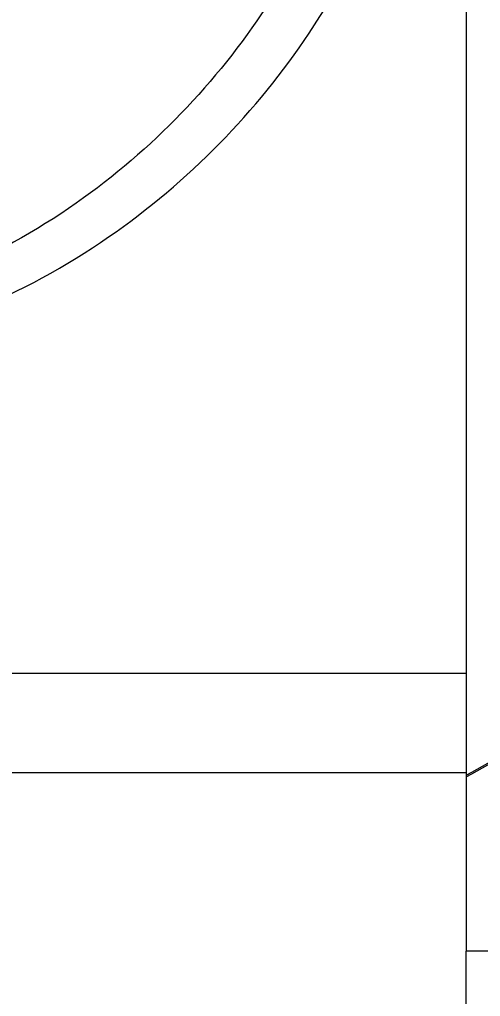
# Model space of a CAD drawing. Extents: x 0 to 216, y -4 to 280.
# Drawn here: x 69.64 to 73, y 140.78 to 147.91 of the extents above; entities that cross this region are included whole.
import ezdxf
from ezdxf import colors
from ezdxf.entities.mleader import LeaderData, LeaderLine
from ezdxf.math import Vec2, Vec3

# ---------------------------------------------------------------- set-up
doc = ezdxf.new("R2010")
doc.units = 0
doc.header["$LTSCALE"] = 10
doc.header["$MEASUREMENT"] = 0
doc.layers.add('CADdetails-1-ANNO', color=41, linetype='CONTINUOUS', lineweight=5)
doc.layers.add('CADdetails-3-FINE', color=11, linetype='CONTINUOUS', lineweight=5)
doc.styles.add('CADdetails-DIMENSIONS', font='ARIALN.TTF', dxfattribs={"height": 2.38})

msp = doc.modelspace()

# ---------------------------------------------------------------- linework, layer by layer
at = {"layer": 'CADdetails-3-FINE'}
for p, q in [((72.8928, 153.2873), (72.8928, 142.3964)), ((72.8928, 143.1379), (67.8767, 143.1379)), ((62.0595, 142.4175), (72.8928, 142.4175)), ((72.8928, 142.3964), (72.8928, 142.3843)), ((72.8928, 142.3843), (72.8928, 141.1147)), ((75.3928, 141.1147), (72.8928, 141.1147)), ((72.8928, 138.5484), (72.8928, 141.1147))]:
    msp.add_line(p, q, dxfattribs=at)
for centre, major_axis, ratio, start_param, end_param in [((67.4762, 151.6455), (4.6467, 0), 0.866025, 5.058864, 6.698861), ((67.4762, 151.599), (4.6734, 0), 0.866025, 5.058864, 6.343707), ((73.5162, 144.5138), (-20.2853, -11.6447), 0.065396, 1.502562, 1.533274), ((73.5162, 144.5138), (20.4238, 11.7242), 0.065396, 4.644363, 4.674866)]:
    msp.add_ellipse(centre, major_axis=major_axis, ratio=ratio, start_param=start_param, end_param=end_param, dxfattribs=at)
for points, knots in [([(69.2869, 145.7808), (69.6395, 145.9246), (69.9746, 146.108), (70.8692, 146.7258), (71.3678, 147.2394), (71.96, 148.1273), (72.1351, 148.4632), (72.4845, 149.3682), (72.5847, 149.9488), (72.5457, 150.7105), (72.5154, 150.9195), (72.3941, 151.4183), (72.2809, 151.6987), (72.1312, 151.9577)], [-9.551106, -9.551106, -9.551106, -9.551106, -8.676237, -8.676237, -7.032349, -7.032349, -6.113838, -6.113838, -4.607716, -4.607716, -4.018804, -4.018804, -3.15055, -3.15055, -3.15055, -3.15055]), ([(72.2197, 150.7199), (72.2213, 150.6967), (72.2227, 150.6735), (72.25, 150.1238), (72.1565, 149.5637), (71.8303, 148.688), (71.6667, 148.3624), (71.1138, 147.5003), (70.648, 147.0001), (69.8119, 146.3973), (69.4987, 146.2182), (69.1691, 146.0777)], [4.541007, 4.541007, 4.541007, 4.541007, 4.607716, 4.607716, 6.113838, 6.113838, 7.032349, 7.032349, 8.676237, 8.676237, 9.551106, 9.551106, 9.551106, 9.551106])]:
    msp.add_open_spline(points, degree=3, knots=knots, dxfattribs=at)

# ---------------------------------------------------------------- leaders
at = {"layer": 'CADdetails-1-ANNO'}
ml = msp.add_multileader_mtext('Standard', dxfattribs=at)
ml.set_content('', color=256, style='CADdetails-DIMENSIONS')
ml.set_leader_properties()
ml.build(insert=Vec2(0, 0))
ml.multileader.update_dxf_attribs({"dogleg_length": 2, "arrow_head_size": 2.38})
ctx = ml.context
ctx.base_point, ctx.char_height, ctx.arrow_head_size, ctx.landing_gap_size, ctx.plane_origin = Vec3(110.6376, 145.6075), 2.38, 2.38, 1.5, Vec3(69.367, 155.2042)
notes = []
notes.append((ctx, [(0, (1, 1, 0), (108.6376, 145.6075), (1, 0), 2, [(0, [(69.367, 155.2042)], 0, [])])]))
ctx.mtext.insert, ctx.mtext.flow_direction = Vec3(112.1376, 146.7975), 5
ml = msp.add_multileader_mtext('Standard', dxfattribs=at)
ml.set_content('', color=256, style='CADdetails-DIMENSIONS')
ml.set_leader_properties()
ml.build(insert=Vec2(0, 0))
ml.multileader.update_dxf_attribs({"dogleg_length": 2, "arrow_head_size": 2.38})
ctx = ml.context
ctx.base_point, ctx.char_height, ctx.arrow_head_size, ctx.landing_gap_size, ctx.plane_origin = Vec3(69.5318, 127.4933), 2.38, 2.38, 1.5, Vec3(66.7183, 140.9694)
notes.append((ctx, [(0, (1, 1, 0), (67.5318, 127.4933), (1, 0), 2, [(0, [(66.7183, 140.9694)], 0, [])])]))
ctx.mtext.insert, ctx.mtext.flow_direction = Vec3(71.0318, 128.6833), 5
for ctx, leaders in notes:
    for number, flags, end, landing, length, lines in leaders:
        leader = LeaderData()
        leader.index, (leader.has_last_leader_line, leader.has_dogleg_vector, leader.attachment_direction) = number, flags
        leader.last_leader_point, leader.dogleg_vector, leader.dogleg_length = Vec3(end), Vec3(landing), length
        for number, points, colour, breaks in lines:
            line = LeaderLine()
            line.index, line.vertices, line.color, line.breaks = number, Vec3.list(points), colors.encode_raw_color(colour), breaks
            leader.lines.append(line)
        ctx.leaders.append(leader)

doc.saveas('drawing.dxf')
